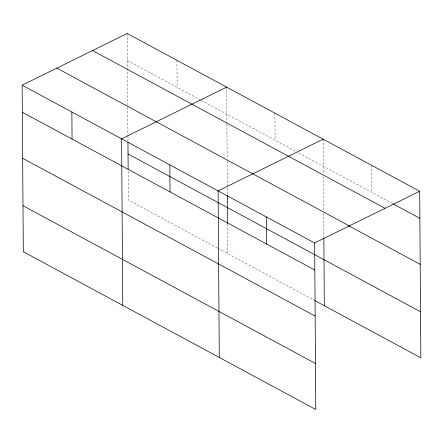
<?xml version="1.0" encoding="UTF-8"?>
<svg xmlns="http://www.w3.org/2000/svg" width="443" height="443" viewBox="0 0 443 443"><rect width="100%" height="100%" fill="white"/><g stroke="black" fill="none" stroke-linecap="round" stroke-linejoin="round"><path stroke-width="0.33" stroke-dasharray="2.21 1.66" d="M127.39 60.541L200.762 100.118M201.366 100.445L296.206 151.606M298.621 152.907L392.731 203.669M217.502 248.108L128.365 200.026L128.154 170.489M218.106 248.434L314.076 300.204M371.428 165.222L371.616 192.279M323.168 139.191L323.407 173.806M323.429 176.552L323.667 210.907M323.683 212.967L323.855 237.708M274.904 113.159L275.097 140.215M226.644 87.127L226.899 123.115M226.899 123.802L227.148 158.843M227.159 160.903L227.397 194.582M227.602 224.13L227.807 253.667M176.923 60.309L177.111 87.365M127.202 33.485L127.7 105.196M127.717 107.261L127.905 134.755M127.911 135.442L127.949 140.94"/><path stroke-width="0.66" d="M22.15 85.2L314.635 242.974L315.798 409.515L23.313 251.746L22.15 85.2L127.202 33.485L419.687 191.254L420.85 357.8L314.68 300.526M226.644 87.127L121.598 138.842L122.761 305.388M323.168 139.191L218.117 190.905L219.279 357.451M314.635 242.974L419.687 191.254M393.334 203.996L419.875 218.316M92.532 50.552L385.022 208.321M56.815 68.133L349.305 225.908M348.408 225.62L420.197 264.344M128.044 153.998L420.529 311.767M22.338 112.256L314.829 270.031M22.659 158.289L315.15 316.058M22.992 205.713L315.477 363.487M323.861 238.395L324.331 305.736M266.376 216.943L266.564 243.999M227.403 195.269L227.597 223.444M169.857 164.874L170.046 191.93M127.961 142.314L128.149 169.11M71.871 112.024L72.059 139.08"/></g></svg>
